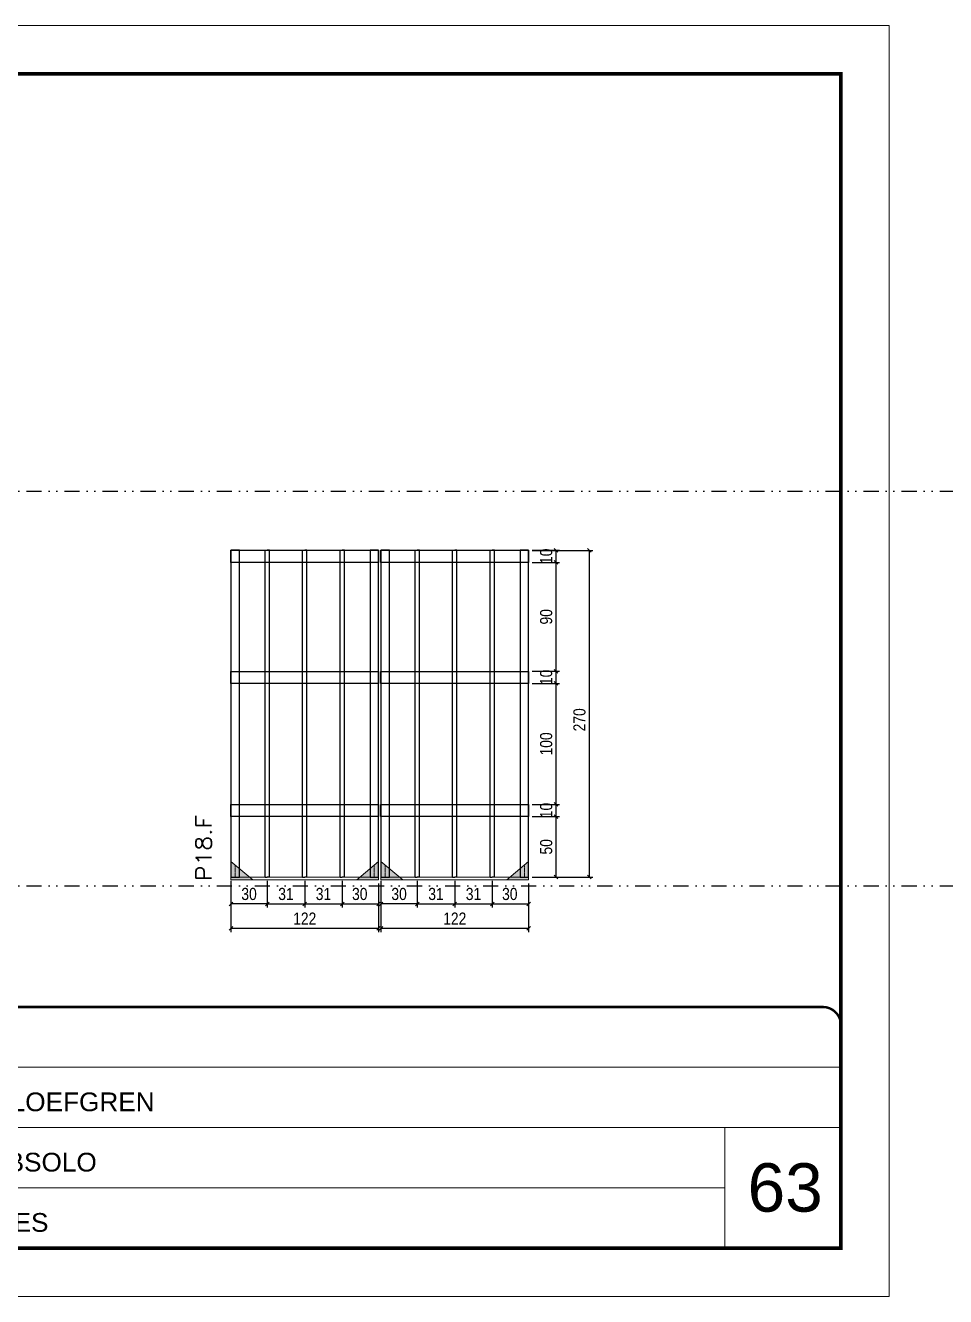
# Model space of a CAD drawing. Header units: millimetres. Extents: x 13777 to 27878, y -21631 to 6985.
# Drawn here: x 18368 to 19128, y -11294 to -10244 of the extents above; entities that cross this region are included whole.
import ezdxf

# ---------------------------------------------------------------- set-up
doc = ezdxf.new("R2010")
doc.units = ezdxf.units.MM
for name, pattern in [('CONTINUO', [0]), ('DASHED', [0.75, 0.5, -0.25]), ('DIVIDE2', [0.625, 0.25, -0.125, 0, -0.125, 0, -0.125]), ('HIDDEN', [0.375, 0.25, -0.125])]:
    doc.linetypes.add(name, pattern=pattern)
for name, color, linetype, lineweight in [('CARIMBO', 255, 'Continuous', 9), ('Folhas', 255, 'Continuous', 9), ('Madeira', 126, 'Continuous', 18), ('Sarr 2.2x7', 40, 'Continuous', 9), ('SARRAFO DE PRESSAO', 251, 'DASHED', 9), ('Texto Seção', 7, 'Continuous', 15)]:
    doc.layers.add(name, color=color, linetype=linetype, lineweight=lineweight)
for name, color, linetype in [('COTA', 241, 'Continuous'), ('Nível', 160, 'Continuous'), ('SARR_2.2x10', 60, 'Continuous'), ('SARR_3.5x7', 81, 'Continuous'), ('SARR_7x7', 40, 'Continuous')]:
    doc.layers.add(name, color=color, linetype=linetype)
doc.styles.add('ARIAL', font='arial.ttf')
doc.styles.add('COTA TECNICA', font='techl___.ttf', dxfattribs={"height": 10})
doc.styles.add('REGUA-120', font='ROMANS.shx', dxfattribs={"height": 15})
doc.styles.add('Tecnologia', font='')
doc.styles.get('Tecnologia').set_extended_font_data('Forgotten Futurist')
doc.dimstyles.new('PAINEL', dxfattribs={"dimtxt": 10, "dimasz": 3, "dimexe": 3, "dimexo": 3, "dimgap": 3, "dimtad": 1, "dimdec": 1, "dimzin": 12, "dimdsep": 46, "dimtxsty": 'COTA TECNICA', "dimblk1": 'OBLIQUE', "dimblk2": 'OBLIQUE', "dimsah": 1, "dimcen": 0.9, "dimclrd": 4, "dimclre": 4, "dimclrt": 240, "dimadec": 1, "dimazin": 3, "dimtfac": 1, "dimtdec": 1, "dimtmove": 0, "dimatfit": 3, "dimfxl": 1, "dimtolj": 1, "dimtzin": 12, "dimarcsym": 0})

# ---------------------------------------------------------------- blocks, each defined once
blk = doc.blocks.new('9999999999')
at = {"color": 30, "linetype": 'CONTINUO'}
for p, q in [((98564.6, 34230.2), (98564.6, 34429.4)), ((98564.6, 34379.6), (99584, 34379.6)), ((98564.6, 34329.8), (99488, 34329.8)), ((99584, 34329.8), (99488, 34329.8)), ((99488, 34329.8), (99488, 34230.2)), ((98564.6, 34280), (99488, 34280))]:
    blk.add_line(p, q, dxfattribs=at)
at = {"color": 30, "linetype": 'CONTINUO', "const_width": 2}
blk.add_lwpolyline([(99584, 34230.2), (99584, 34414.4, 0.414214), (99569, 34429.4), (98229, 34429.4, 0.414214), (98214, 34414.4), (98214, 34245.2, 0.414214), (98229, 34230.2), (99584, 34230.2)], format="xyb", dxfattribs=at)
at = {"layer": 'Folhas'}
blk.add_lwpolyline([(98139, 34190.2), (99624, 34190.2), (99624, 35240.2), (98139, 35240.2)], close=True, dxfattribs=at)
at = {"layer": 'Folhas', "color": 30, "const_width": 3}
blk.add_lwpolyline([(98214, 34230.2), (99584, 34230.2), (99584, 35200.2), (98214, 35200.2)], close=True, dxfattribs=at)
at = {"color": 7, "linetype": 'Continuous', "ltscale": 5, "style": 'ARIAL'}
for s, height, p in [('SKR', 15.48, (98837.7, 34393.1)), ('LEAF LOEFGREN', 15.483, (98837.7, 34343.3)), ('4° SUBSOLO', 15.48, (98837.7, 34293.5)), ('NOVA SISTEMAS CONSTRUTIVOS', 11.059, (98263.2, 34267.2)), ('PILARES', 15.48, (98837.7, 34243.7))]:
    blk.add_text(s, height=height, dxfattribs=at).set_placement(p)
at = {"layer": 'Folhas', "color": 7, "style": 'Tecnologia', "width": 1.5}
for s, p in [('CLIENTE:', (98573.7, 34397.2)), ('OBRA:', (98573.7, 34347.3)), ('PAVIMENTO:', (98573.7, 34297.5)), ('PROJETO:', (98573.7, 34247.7))]:
    blk.add_text(s, height=14, dxfattribs=at).set_placement(p)
blk = doc.blocks.new('_Oblique')
at = {"color": 0, "linetype": 'ByBlock', "lineweight": -2}
blk.add_line((-0.5, -0.5), (0.5, 0.5), dxfattribs=at)
blk = doc.blocks.new('*D2812')
at = {"layer": 'COTA', "color": 4, "lineweight": -2, "transparency": 16777216}
for p, q in [((18661.8, -10965.6), (18661.8, -10992.8)), ((18783.8, -10965.6), (18783.8, -10992.8)), ((18783.8, -10989.8), (18661.8, -10989.8))]:
    blk.add_line(p, q, dxfattribs=at)
at = {"layer": 'Defpoints', "color": 0, "transparency": 16777216}
for p in [(18661.8, -10962.6), (18783.8, -10962.6), (18661.8, -10989.8)]:
    blk.add_point(p, dxfattribs=at)
at = {"layer": 'COTA', "color": 4, "lineweight": -2, "transparency": 16777216, "xscale": 3, "yscale": 3, "zscale": 3, "rotation": 180}
blk.add_blockref('_Oblique', (18661.8, -10989.8), dxfattribs=at)
at = {"layer": 'COTA', "color": 4, "lineweight": -2, "transparency": 16777216, "xscale": 3, "yscale": 3, "zscale": 3}
blk.add_blockref('_Oblique', (18783.8, -10989.8), dxfattribs=at)
at = {"layer": 'COTA', "color": 240, "transparency": 16777216, "insert": (18722.8, -10981.7), "char_height": 10, "attachment_point": 5, "style": 'COTA TECNICA'}
blk.add_mtext('\\A1;122', dxfattribs=at)
blk = doc.blocks.new('*D2813')
at = {"layer": 'COTA', "color": 4, "lineweight": -2, "transparency": 16777216}
for p, q in [((18661.8, -10950.4), (18661.8, -10972.6)), ((18691.8, -10950.4), (18691.8, -10972.6)), ((18691.8, -10969.6), (18661.8, -10969.6))]:
    blk.add_line(p, q, dxfattribs=at)
at = {"layer": 'Defpoints', "color": 0, "transparency": 16777216}
for p in [(18661.8, -10947.4), (18691.8, -10947.4), (18661.8, -10969.6)]:
    blk.add_point(p, dxfattribs=at)
at = {"layer": 'COTA', "color": 4, "lineweight": -2, "transparency": 16777216, "xscale": 3, "yscale": 3, "zscale": 3, "rotation": 180}
blk.add_blockref('_Oblique', (18661.8, -10969.6), dxfattribs=at)
at = {"layer": 'COTA', "color": 4, "lineweight": -2, "transparency": 16777216, "xscale": 3, "yscale": 3, "zscale": 3}
blk.add_blockref('_Oblique', (18691.8, -10969.6), dxfattribs=at)
at = {"layer": 'COTA', "color": 240, "transparency": 16777216, "insert": (18676.8, -10961.4), "char_height": 10, "attachment_point": 5, "style": 'COTA TECNICA'}
blk.add_mtext('\\A1;30', dxfattribs=at)
blk = doc.blocks.new('*D2814')
at = {"layer": 'COTA', "color": 4, "lineweight": -2, "transparency": 16777216}
for p, q in [((18753.8, -10950.4), (18753.8, -10972.6)), ((18783.8, -10952.6), (18783.8, -10972.6)), ((18753.8, -10969.6), (18783.8, -10969.6))]:
    blk.add_line(p, q, dxfattribs=at)
at = {"layer": 'Defpoints', "color": 0, "transparency": 16777216}
for p in [(18753.8, -10947.4), (18783.8, -10949.6), (18783.8, -10969.6)]:
    blk.add_point(p, dxfattribs=at)
at = {"layer": 'COTA', "color": 4, "lineweight": -2, "transparency": 16777216, "xscale": 3, "yscale": 3, "zscale": 3, "rotation": 180}
blk.add_blockref('_Oblique', (18753.8, -10969.6), dxfattribs=at)
at = {"layer": 'COTA', "color": 4, "lineweight": -2, "transparency": 16777216, "xscale": 3, "yscale": 3, "zscale": 3}
blk.add_blockref('_Oblique', (18783.8, -10969.6), dxfattribs=at)
at = {"layer": 'COTA', "color": 240, "transparency": 16777216, "insert": (18768.3, -10961.4), "char_height": 10, "attachment_point": 5, "style": 'COTA TECNICA'}
blk.add_mtext('\\A1;30', dxfattribs=at)
blk = doc.blocks.new('*D2815')
at = {"layer": 'COTA', "color": 4, "lineweight": -2, "transparency": 16777216}
for p, q in [((18691.8, -10950.4), (18691.8, -10972.6)), ((18722.8, -10950.4), (18722.8, -10972.6)), ((18691.8, -10969.6), (18722.8, -10969.6))]:
    blk.add_line(p, q, dxfattribs=at)
at = {"layer": 'Defpoints', "color": 0, "transparency": 16777216}
for p in [(18691.8, -10947.4), (18722.8, -10947.4), (18722.8, -10969.6)]:
    blk.add_point(p, dxfattribs=at)
at = {"layer": 'COTA', "color": 4, "lineweight": -2, "transparency": 16777216, "xscale": 3, "yscale": 3, "zscale": 3, "rotation": 180}
blk.add_blockref('_Oblique', (18691.8, -10969.6), dxfattribs=at)
at = {"layer": 'COTA', "color": 4, "lineweight": -2, "transparency": 16777216, "xscale": 3, "yscale": 3, "zscale": 3}
blk.add_blockref('_Oblique', (18722.8, -10969.6), dxfattribs=at)
at = {"layer": 'COTA', "color": 240, "transparency": 16777216, "insert": (18707.3, -10961.4), "char_height": 10, "attachment_point": 5, "style": 'COTA TECNICA'}
blk.add_mtext('\\A1;31', dxfattribs=at)
blk = doc.blocks.new('*D2816')
at = {"layer": 'COTA', "color": 4, "lineweight": -2, "transparency": 16777216}
for p, q in [((18786.8, -10897.4), (18809.5, -10897.4)), ((18806.5, -10947.4), (18806.5, -10897.4)), ((18786.8, -10947.4), (18809.5, -10947.4))]:
    blk.add_line(p, q, dxfattribs=at)
at = {"layer": 'Defpoints', "color": 0, "transparency": 16777216}
for p in [(18783.8, -10897.4), (18806.5, -10897.4), (18783.8, -10947.4)]:
    blk.add_point(p, dxfattribs=at)
at = {"layer": 'COTA', "color": 4, "lineweight": -2, "transparency": 16777216, "xscale": 3, "yscale": 3, "zscale": 3}
for p, rotation in [((18806.5, -10897.4), 90), ((18806.5, -10947.4), 270)]:
    blk.add_blockref('_Oblique', p, dxfattribs=dict(at, rotation=rotation))
at = {"layer": 'COTA', "color": 240, "transparency": 16777216, "insert": (18798.4, -10922.4), "char_height": 10, "attachment_point": 5, "rotation": 90, "style": 'COTA TECNICA'}
blk.add_mtext('\\A1;50', dxfattribs=at)
blk = doc.blocks.new('*D2817')
at = {"layer": 'COTA', "color": 4, "lineweight": -2, "transparency": 16777216}
for p, q in [((18722.8, -10950.4), (18722.8, -10972.6)), ((18753.8, -10950.4), (18753.8, -10972.6)), ((18722.8, -10969.6), (18753.8, -10969.6))]:
    blk.add_line(p, q, dxfattribs=at)
at = {"layer": 'Defpoints', "color": 0, "transparency": 16777216}
for p in [(18722.8, -10947.4), (18753.8, -10947.4), (18753.8, -10969.6)]:
    blk.add_point(p, dxfattribs=at)
at = {"layer": 'COTA', "color": 4, "lineweight": -2, "transparency": 16777216, "xscale": 3, "yscale": 3, "zscale": 3, "rotation": 180}
blk.add_blockref('_Oblique', (18722.8, -10969.6), dxfattribs=at)
at = {"layer": 'COTA', "color": 4, "lineweight": -2, "transparency": 16777216, "xscale": 3, "yscale": 3, "zscale": 3}
blk.add_blockref('_Oblique', (18753.8, -10969.6), dxfattribs=at)
at = {"layer": 'COTA', "color": 240, "transparency": 16777216, "insert": (18738.3, -10961.4), "char_height": 10, "attachment_point": 5, "style": 'COTA TECNICA'}
blk.add_mtext('\\A1;31', dxfattribs=at)
blk = doc.blocks.new('*D2818')
at = {"layer": 'COTA', "color": 4, "lineweight": -2, "transparency": 16777216}
for p, q in [((18786.8, -10887.4), (18809.5, -10887.4)), ((18806.5, -10897.4), (18806.5, -10887.4)), ((18786.8, -10897.4), (18809.5, -10897.4))]:
    blk.add_line(p, q, dxfattribs=at)
at = {"layer": 'Defpoints', "color": 0, "transparency": 16777216}
for p in [(18783.8, -10887.4), (18806.5, -10887.4), (18783.8, -10897.4)]:
    blk.add_point(p, dxfattribs=at)
at = {"layer": 'COTA', "color": 4, "lineweight": -2, "transparency": 16777216, "xscale": 3, "yscale": 3, "zscale": 3}
for p, rotation in [((18806.5, -10887.4), 90), ((18806.5, -10897.4), 270)]:
    blk.add_blockref('_Oblique', p, dxfattribs=dict(at, rotation=rotation))
at = {"layer": 'COTA', "color": 240, "transparency": 16777216, "insert": (18798.4, -10892.4), "char_height": 10, "attachment_point": 5, "rotation": 90, "style": 'COTA TECNICA'}
blk.add_mtext('\\A1;10', dxfattribs=at)
blk = doc.blocks.new('*D2819')
at = {"layer": 'COTA', "color": 4, "lineweight": -2, "transparency": 16777216}
for p, q in [((18786.8, -10787.4), (18809.5, -10787.4)), ((18806.5, -10887.4), (18806.5, -10787.4)), ((18786.8, -10887.4), (18809.5, -10887.4))]:
    blk.add_line(p, q, dxfattribs=at)
at = {"layer": 'Defpoints', "color": 0, "transparency": 16777216}
for p in [(18783.8, -10787.4), (18806.5, -10787.4), (18783.8, -10887.4)]:
    blk.add_point(p, dxfattribs=at)
at = {"layer": 'COTA', "color": 4, "lineweight": -2, "transparency": 16777216, "xscale": 3, "yscale": 3, "zscale": 3}
for p, rotation in [((18806.5, -10787.4), 90), ((18806.5, -10887.4), 270)]:
    blk.add_blockref('_Oblique', p, dxfattribs=dict(at, rotation=rotation))
at = {"layer": 'COTA', "color": 240, "transparency": 16777216, "insert": (18798.4, -10837.4), "char_height": 10, "attachment_point": 5, "rotation": 90, "style": 'COTA TECNICA'}
blk.add_mtext('\\A1;100', dxfattribs=at)
blk = doc.blocks.new('*D2820')
at = {"layer": 'COTA', "color": 4, "lineweight": -2, "transparency": 16777216}
for p, q in [((18786.8, -10777.4), (18809.5, -10777.4)), ((18806.5, -10787.4), (18806.5, -10777.4)), ((18786.8, -10787.4), (18809.5, -10787.4))]:
    blk.add_line(p, q, dxfattribs=at)
at = {"layer": 'Defpoints', "color": 0, "transparency": 16777216}
for p in [(18783.8, -10777.4), (18806.5, -10777.4), (18783.8, -10787.4)]:
    blk.add_point(p, dxfattribs=at)
at = {"layer": 'COTA', "color": 4, "lineweight": -2, "transparency": 16777216, "xscale": 3, "yscale": 3, "zscale": 3}
for p, rotation in [((18806.5, -10777.4), 90), ((18806.5, -10787.4), 270)]:
    blk.add_blockref('_Oblique', p, dxfattribs=dict(at, rotation=rotation))
at = {"layer": 'COTA', "color": 240, "transparency": 16777216, "insert": (18798.4, -10782.4), "char_height": 10, "attachment_point": 5, "rotation": 90, "style": 'COTA TECNICA'}
blk.add_mtext('\\A1;10', dxfattribs=at)
blk = doc.blocks.new('*D2821')
at = {"layer": 'COTA', "color": 4, "lineweight": -2, "transparency": 16777216}
for p, q in [((18786.8, -10687.4), (18809.5, -10687.4)), ((18806.5, -10777.4), (18806.5, -10687.4)), ((18786.8, -10777.4), (18809.5, -10777.4))]:
    blk.add_line(p, q, dxfattribs=at)
at = {"layer": 'Defpoints', "color": 0, "transparency": 16777216}
for p in [(18783.8, -10687.4), (18806.5, -10687.4), (18783.8, -10777.4)]:
    blk.add_point(p, dxfattribs=at)
at = {"layer": 'COTA', "color": 4, "lineweight": -2, "transparency": 16777216, "xscale": 3, "yscale": 3, "zscale": 3}
for p, rotation in [((18806.5, -10687.4), 90), ((18806.5, -10777.4), 270)]:
    blk.add_blockref('_Oblique', p, dxfattribs=dict(at, rotation=rotation))
at = {"layer": 'COTA', "color": 240, "transparency": 16777216, "insert": (18798.4, -10732.4), "char_height": 10, "attachment_point": 5, "rotation": 90, "style": 'COTA TECNICA'}
blk.add_mtext('\\A1;90', dxfattribs=at)
blk = doc.blocks.new('*D2822')
at = {"layer": 'COTA', "color": 4, "lineweight": -2, "transparency": 16777216}
for p, q in [((18786.8, -10677.4), (18809.5, -10677.4)), ((18806.5, -10687.4), (18806.5, -10677.4)), ((18786.8, -10687.4), (18809.5, -10687.4))]:
    blk.add_line(p, q, dxfattribs=at)
at = {"layer": 'Defpoints', "color": 0, "transparency": 16777216}
for p in [(18783.8, -10677.4), (18806.5, -10677.4), (18783.8, -10687.4)]:
    blk.add_point(p, dxfattribs=at)
at = {"layer": 'COTA', "color": 4, "lineweight": -2, "transparency": 16777216, "xscale": 3, "yscale": 3, "zscale": 3}
for p, rotation in [((18806.5, -10677.4), 90), ((18806.5, -10687.4), 270)]:
    blk.add_blockref('_Oblique', p, dxfattribs=dict(at, rotation=rotation))
at = {"layer": 'COTA', "color": 240, "transparency": 16777216, "insert": (18798.4, -10682.4), "char_height": 10, "attachment_point": 5, "rotation": 90, "style": 'COTA TECNICA'}
blk.add_mtext('\\A1;10', dxfattribs=at)
blk = doc.blocks.new('*D2828')
at = {"layer": 'COTA', "color": 4, "lineweight": -2, "transparency": 16777216}
for p, q in [((18786.8, -10677.5), (18837, -10677.5)), ((18834, -10677.5), (18834, -10947.4)), ((18786.8, -10947.4), (18837, -10947.4))]:
    blk.add_line(p, q, dxfattribs=at)
at = {"layer": 'Defpoints', "color": 0, "transparency": 16777216}
for p in [(18783.8, -10677.5), (18783.8, -10947.4), (18834, -10947.4)]:
    blk.add_point(p, dxfattribs=at)
at = {"layer": 'COTA', "color": 4, "lineweight": -2, "transparency": 16777216, "xscale": 3, "yscale": 3, "zscale": 3}
for p, rotation in [((18834, -10677.5), 90), ((18834, -10947.4), 270)]:
    blk.add_blockref('_Oblique', p, dxfattribs=dict(at, rotation=rotation))
at = {"layer": 'COTA', "color": 240, "transparency": 16777216, "insert": (18825.9, -10817.5), "char_height": 10, "attachment_point": 5, "rotation": 90, "style": 'COTA TECNICA'}
blk.add_mtext('\\A1;270', dxfattribs=at)
blk = doc.blocks.new('*D2823')
at = {"layer": 'COTA', "color": 4, "lineweight": -2, "transparency": 16777216}
for p, q in [((18537.8, -10965.6), (18537.8, -10992.8)), ((18659.8, -10965.6), (18659.8, -10992.8)), ((18659.8, -10989.8), (18537.8, -10989.8))]:
    blk.add_line(p, q, dxfattribs=at)
at = {"layer": 'Defpoints', "color": 0, "transparency": 16777216}
for p in [(18537.8, -10962.6), (18659.8, -10962.6), (18537.8, -10989.8)]:
    blk.add_point(p, dxfattribs=at)
at = {"layer": 'COTA', "color": 4, "lineweight": -2, "transparency": 16777216, "xscale": 3, "yscale": 3, "zscale": 3, "rotation": 180}
blk.add_blockref('_Oblique', (18537.8, -10989.8), dxfattribs=at)
at = {"layer": 'COTA', "color": 4, "lineweight": -2, "transparency": 16777216, "xscale": 3, "yscale": 3, "zscale": 3}
blk.add_blockref('_Oblique', (18659.8, -10989.8), dxfattribs=at)
at = {"layer": 'COTA', "color": 240, "transparency": 16777216, "insert": (18598.8, -10981.7), "char_height": 10, "attachment_point": 5, "style": 'COTA TECNICA'}
blk.add_mtext('\\A1;122', dxfattribs=at)
blk = doc.blocks.new('*D2824')
at = {"layer": 'COTA', "color": 4, "lineweight": -2, "transparency": 16777216}
for p, q in [((18537.8, -10950.4), (18537.8, -10972.6)), ((18567.8, -10950.4), (18567.8, -10972.6)), ((18567.8, -10969.6), (18537.8, -10969.6))]:
    blk.add_line(p, q, dxfattribs=at)
at = {"layer": 'Defpoints', "color": 0, "transparency": 16777216}
for p in [(18537.8, -10947.4), (18567.8, -10947.4), (18537.8, -10969.6)]:
    blk.add_point(p, dxfattribs=at)
at = {"layer": 'COTA', "color": 4, "lineweight": -2, "transparency": 16777216, "xscale": 3, "yscale": 3, "zscale": 3, "rotation": 180}
blk.add_blockref('_Oblique', (18537.8, -10969.6), dxfattribs=at)
at = {"layer": 'COTA', "color": 4, "lineweight": -2, "transparency": 16777216, "xscale": 3, "yscale": 3, "zscale": 3}
blk.add_blockref('_Oblique', (18567.8, -10969.6), dxfattribs=at)
at = {"layer": 'COTA', "color": 240, "transparency": 16777216, "insert": (18552.8, -10961.4), "char_height": 10, "attachment_point": 5, "style": 'COTA TECNICA'}
blk.add_mtext('\\A1;30', dxfattribs=at)
blk = doc.blocks.new('*D2825')
at = {"layer": 'COTA', "color": 4, "lineweight": -2, "transparency": 16777216}
for p, q in [((18629.8, -10950.4), (18629.8, -10972.6)), ((18659.8, -10952.6), (18659.8, -10972.6)), ((18629.8, -10969.6), (18659.8, -10969.6))]:
    blk.add_line(p, q, dxfattribs=at)
at = {"layer": 'Defpoints', "color": 0, "transparency": 16777216}
for p in [(18629.8, -10947.4), (18659.8, -10949.6), (18659.8, -10969.6)]:
    blk.add_point(p, dxfattribs=at)
at = {"layer": 'COTA', "color": 4, "lineweight": -2, "transparency": 16777216, "xscale": 3, "yscale": 3, "zscale": 3, "rotation": 180}
blk.add_blockref('_Oblique', (18629.8, -10969.6), dxfattribs=at)
at = {"layer": 'COTA', "color": 4, "lineweight": -2, "transparency": 16777216, "xscale": 3, "yscale": 3, "zscale": 3}
blk.add_blockref('_Oblique', (18659.8, -10969.6), dxfattribs=at)
at = {"layer": 'COTA', "color": 240, "transparency": 16777216, "insert": (18644.3, -10961.4), "char_height": 10, "attachment_point": 5, "style": 'COTA TECNICA'}
blk.add_mtext('\\A1;30', dxfattribs=at)
blk = doc.blocks.new('*D2826')
at = {"layer": 'COTA', "color": 4, "lineweight": -2, "transparency": 16777216}
for p, q in [((18567.8, -10950.4), (18567.8, -10972.6)), ((18598.8, -10950.4), (18598.8, -10972.6)), ((18567.8, -10969.6), (18598.8, -10969.6))]:
    blk.add_line(p, q, dxfattribs=at)
at = {"layer": 'Defpoints', "color": 0, "transparency": 16777216}
for p in [(18567.8, -10947.4), (18598.8, -10947.4), (18598.8, -10969.6)]:
    blk.add_point(p, dxfattribs=at)
at = {"layer": 'COTA', "color": 4, "lineweight": -2, "transparency": 16777216, "xscale": 3, "yscale": 3, "zscale": 3, "rotation": 180}
blk.add_blockref('_Oblique', (18567.8, -10969.6), dxfattribs=at)
at = {"layer": 'COTA', "color": 4, "lineweight": -2, "transparency": 16777216, "xscale": 3, "yscale": 3, "zscale": 3}
blk.add_blockref('_Oblique', (18598.8, -10969.6), dxfattribs=at)
at = {"layer": 'COTA', "color": 240, "transparency": 16777216, "insert": (18583.3, -10961.4), "char_height": 10, "attachment_point": 5, "style": 'COTA TECNICA'}
blk.add_mtext('\\A1;31', dxfattribs=at)
blk = doc.blocks.new('*D2827')
at = {"layer": 'COTA', "color": 4, "lineweight": -2, "transparency": 16777216}
for p, q in [((18598.8, -10950.4), (18598.8, -10972.6)), ((18629.8, -10950.4), (18629.8, -10972.6)), ((18598.8, -10969.6), (18629.8, -10969.6))]:
    blk.add_line(p, q, dxfattribs=at)
at = {"layer": 'Defpoints', "color": 0, "transparency": 16777216}
for p in [(18598.8, -10947.4), (18629.8, -10947.4), (18629.8, -10969.6)]:
    blk.add_point(p, dxfattribs=at)
at = {"layer": 'COTA', "color": 4, "lineweight": -2, "transparency": 16777216, "xscale": 3, "yscale": 3, "zscale": 3, "rotation": 180}
blk.add_blockref('_Oblique', (18598.8, -10969.6), dxfattribs=at)
at = {"layer": 'COTA', "color": 4, "lineweight": -2, "transparency": 16777216, "xscale": 3, "yscale": 3, "zscale": 3}
blk.add_blockref('_Oblique', (18629.8, -10969.6), dxfattribs=at)
at = {"layer": 'COTA', "color": 240, "transparency": 16777216, "insert": (18614.3, -10961.4), "char_height": 10, "attachment_point": 5, "style": 'COTA TECNICA'}
blk.add_mtext('\\A1;31', dxfattribs=at)

msp = doc.modelspace()

# ---------------------------------------------------------------- hatches: boundary and pattern name
at = {"layer": 'Madeira'}
h = msp.add_hatch(color=252, dxfattribs=at)
h.dxf.hatch_style = 2
h.paths.add_polyline_path([(18537.83, -10934.62), (18537.83, -10949.62), (18555.83, -10949.62)])
h = msp.add_hatch(color=252, dxfattribs=at)
h.dxf.hatch_style = 2
h.paths.add_polyline_path([(18659.83, -10934.62), (18659.83, -10949.62), (18641.83, -10949.62)])
h = msp.add_hatch(color=252, dxfattribs=at)
h.dxf.hatch_style = 2
h.paths.add_polyline_path([(18661.83, -10934.62), (18661.83, -10949.62), (18679.83, -10949.62)])
h = msp.add_hatch(color=252, dxfattribs=at)
h.dxf.hatch_style = 2
h.paths.add_polyline_path([(18783.83, -10934.62), (18783.83, -10949.62), (18765.83, -10949.62)])

# ---------------------------------------------------------------- linework, layer by layer
at = {"layer": 'Madeira', "color": 1, "linetype": 'HIDDEN'}
for p, q in [((18541.33, -10938.12), (18541.33, -10947.42)), ((18541.33, -10938.12), (18541.33, -10947.42)), ((18656.33, -10938.12), (18656.33, -10947.42)), ((18656.33, -10938.12), (18656.33, -10947.42)), ((18665.33, -10938.12), (18665.33, -10947.42)), ((18665.33, -10938.12), (18665.33, -10947.42)), ((18780.33, -10938.12), (18780.33, -10947.42)), ((18780.33, -10938.12), (18780.33, -10947.42)), ((18547.67, -10947.42), (18537.83, -10947.42)), ((18547.67, -10947.42), (18537.83, -10947.42)), ((18553.63, -10947.42), (18537.83, -10947.42)), ((18544.83, -10941.62), (18544.83, -10947.42)), ((18644.03, -10947.42), (18659.83, -10947.42)), ((18650, -10947.42), (18659.83, -10947.42)), ((18650, -10947.42), (18659.83, -10947.42)), ((18671.67, -10947.42), (18661.83, -10947.42)), ((18671.67, -10947.42), (18661.83, -10947.42)), ((18677.63, -10947.42), (18661.83, -10947.42)), ((18668.83, -10941.62), (18668.83, -10947.42)), ((18768.03, -10947.42), (18783.83, -10947.42)), ((18774, -10947.42), (18783.83, -10947.42)), ((18774, -10947.42), (18783.83, -10947.42))]:
    msp.add_line(p, q, dxfattribs=at)
at = {"layer": 'Madeira'}
for p, q in [((18537.83, -10947.42), (18537.83, -10949.62)), ((18537.83, -10947.42), (18537.83, -10949.62)), ((18537.83, -10947.42), (18537.83, -10949.62)), ((18661.83, -10947.42), (18661.83, -10949.62)), ((18661.83, -10947.42), (18661.83, -10949.62)), ((18661.83, -10947.42), (18661.83, -10949.62))]:
    msp.add_line(p, q, dxfattribs=at)
at = {"layer": 'Madeira', "color": 0}
for points in [[(18537.83, -10934.62), (18537.83, -10949.62), (18555.83, -10949.62), (18537.83, -10934.62)], [(18659.83, -10934.62), (18659.83, -10949.62), (18641.83, -10949.62), (18659.83, -10934.62)], [(18661.83, -10934.62), (18661.83, -10949.62), (18679.83, -10949.62), (18661.83, -10934.62)], [(18783.83, -10934.62), (18783.83, -10949.62), (18765.83, -10949.62), (18783.83, -10934.62)]]:
    msp.add_lwpolyline(points, dxfattribs=at)
at = {"layer": 'Nível', "color": 4, "linetype": 'DIVIDE2', "ltscale": 50}
for p, q in [((13777.11, -10628.62), (21531.15, -10628.62)), ((13777.11, -10954.62), (21531.15, -10954.62))]:
    msp.add_line(p, q, dxfattribs=at)
at = {"layer": 'Sarr 2.2x7'}
for points in [[(18659.83, -10947.42), (18537.83, -10947.42), (18537.83, -10949.62), (18659.83, -10949.62)], [(18783.83, -10947.42), (18661.83, -10947.42), (18661.83, -10949.62), (18783.83, -10949.62)]]:
    msp.add_lwpolyline(points, close=True, dxfattribs=at)
at = {"layer": 'SARR_2.2x10'}
for points in [[(18537.83, -10677.45), (18659.83, -10677.45), (18659.83, -10687.45), (18537.83, -10687.45)], [(18661.83, -10677.45), (18783.83, -10677.45), (18783.83, -10687.45), (18661.83, -10687.45)], [(18537.83, -10777.45), (18659.83, -10777.45), (18659.83, -10787.45), (18537.83, -10787.45)], [(18661.83, -10777.45), (18783.83, -10777.45), (18783.83, -10787.45), (18661.83, -10787.45)], [(18537.83, -10887.45), (18659.83, -10887.45), (18659.83, -10897.45), (18537.83, -10897.45)], [(18661.83, -10887.45), (18783.83, -10887.45), (18783.83, -10897.45), (18661.83, -10897.45)]]:
    msp.add_lwpolyline(points, close=True, dxfattribs=at)
at = {"layer": 'SARR_3.5x7'}
for p, q in [((18566.08, -10947.42), (18566.08, -10677.45)), ((18566.08, -10677.45), (18567.83, -10677.45)), ((18569.58, -10677.45), (18567.83, -10677.45)), ((18569.58, -10947.42), (18569.58, -10677.45)), ((18597.08, -10947.42), (18597.08, -10677.45)), ((18597.08, -10677.45), (18598.83, -10677.45)), ((18600.58, -10677.45), (18598.83, -10677.45)), ((18600.58, -10947.42), (18600.58, -10677.45)), ((18628.08, -10947.42), (18628.08, -10677.45)), ((18628.08, -10677.45), (18629.83, -10677.45)), ((18631.58, -10677.45), (18629.83, -10677.45)), ((18631.58, -10947.42), (18631.58, -10677.45)), ((18690.08, -10947.42), (18690.08, -10677.45)), ((18690.08, -10677.45), (18691.83, -10677.45)), ((18693.58, -10677.45), (18691.83, -10677.45)), ((18693.58, -10947.42), (18693.58, -10677.45)), ((18721.08, -10947.42), (18721.08, -10677.45)), ((18721.08, -10677.45), (18722.83, -10677.45)), ((18724.58, -10677.45), (18722.83, -10677.45)), ((18724.58, -10947.42), (18724.58, -10677.45)), ((18752.08, -10947.42), (18752.08, -10677.45)), ((18752.08, -10677.45), (18753.83, -10677.45)), ((18755.58, -10677.45), (18753.83, -10677.45)), ((18755.58, -10947.42), (18755.58, -10677.45)), ((18566.08, -10947.42), (18567.83, -10947.42)), ((18569.58, -10947.42), (18567.83, -10947.42)), ((18597.08, -10947.42), (18598.83, -10947.42)), ((18600.58, -10947.42), (18598.83, -10947.42)), ((18628.08, -10947.42), (18629.83, -10947.42)), ((18631.58, -10947.42), (18629.83, -10947.42)), ((18690.08, -10947.42), (18691.83, -10947.42)), ((18693.58, -10947.42), (18691.83, -10947.42)), ((18721.08, -10947.42), (18722.83, -10947.42)), ((18724.58, -10947.42), (18722.83, -10947.42)), ((18752.08, -10947.42), (18753.83, -10947.42)), ((18755.58, -10947.42), (18753.83, -10947.42))]:
    msp.add_line(p, q, dxfattribs=at)
at = {"layer": 'SARR_7x7'}
for points in [[(18537.83, -10947.42), (18544.83, -10947.42), (18544.83, -10677.45), (18537.83, -10677.45)], [(18652.83, -10947.42), (18659.83, -10947.42), (18659.83, -10677.45), (18652.83, -10677.45)], [(18661.83, -10947.42), (18668.83, -10947.42), (18668.83, -10677.45), (18661.83, -10677.45)], [(18776.83, -10947.42), (18783.83, -10947.42), (18783.83, -10677.45), (18776.83, -10677.45)]]:
    msp.add_lwpolyline(points, close=True, dxfattribs=at)

# ---------------------------------------------------------------- block references
at = {"layer": 'SARRAFO DE PRESSAO', "color": 6, "linetype": 'ByBlock'}
msp.add_blockref('9999999999', (-80542.01, -45484.1), dxfattribs=at)

# ---------------------------------------------------------------- texts
at = {"layer": 'CARIMBO', "style": 'ARIAL'}
msp.add_text('63', height=40, dxfattribs=at).set_placement((18964.83, -11223.76))
at = {"layer": 'Texto Seção', "style": 'REGUA-120', "width": 1.1}
msp.add_text('P18.F', height=13, rotation=90, dxfattribs=at).set_placement((18521.83, -10950.73))

# ---------------------------------------------------------------- dimensions: what is measured, and where the dimension line sits
at = {"layer": 'COTA'}
for base, p1, p2, picture, middle in [((18806.53, -10677.42), (18783.83, -10687.42), (18783.83, -10677.42), '*D2822', (18806.53, -10682.42)), ((18834.03, -10947.42), (18783.83, -10677.45), (18783.83, -10947.42), '*D2828', (18834.03, -10817.45)), ((18806.53, -10777.42), (18783.83, -10787.42), (18783.83, -10777.42), '*D2820', (18806.53, -10782.42)), ((18806.53, -10887.42), (18783.83, -10897.42), (18783.83, -10887.42), '*D2818', (18806.53, -10892.42))]:
    dim = msp.add_linear_dim(base=base, p1=p1, p2=p2, angle=90, dimstyle='PAINEL', override={"dimtmove": 1}, dxfattribs=at)
    dim.commit()
    dim.dimension.update_dxf_attribs({"geometry": picture, "text_midpoint": middle, "dimtype": 160})
for base, p1, p2, angle, picture, middle in [((18806.53, -10687.42), (18783.83, -10777.42), (18783.83, -10687.42), 90, '*D2821', (18798.4, -10732.42)), ((18806.53, -10787.42), (18783.83, -10887.42), (18783.83, -10787.42), 90, '*D2819', (18798.43, -10837.42)), ((18806.53, -10897.42), (18783.83, -10947.42), (18783.83, -10897.42), 90, '*D2816', (18798.42, -10922.42)), ((18537.83, -10969.62), (18567.83, -10947.42), (18537.83, -10947.42), 180, '*D2824', (18552.83, -10961.4)), ((18661.83, -10969.62), (18691.83, -10947.42), (18661.83, -10947.42), 180, '*D2813', (18676.83, -10961.4)), ((18537.83, -10989.79), (18659.83, -10962.62), (18537.83, -10962.62), 180, '*D2823', (18598.83, -10981.74)), ((18661.83, -10989.79), (18783.83, -10962.62), (18661.83, -10962.62), 180, '*D2812', (18722.83, -10981.74))]:
    dim = msp.add_linear_dim(base=base, p1=p1, p2=p2, angle=angle, dimstyle='PAINEL', override={"dimtmove": 1}, dxfattribs=at)
    dim.commit()
    dim.dimension.update_dxf_attribs({"geometry": picture, "text_midpoint": middle})
for base, p1, p2, picture, middle in [((18598.83, -10969.62), (18567.83, -10947.42), (18598.83, -10947.42), '*D2826', (18583.33, -10961.4)), ((18629.83, -10969.62), (18598.83, -10947.42), (18629.83, -10947.42), '*D2827', (18614.33, -10961.4)), ((18722.83, -10969.62), (18691.83, -10947.42), (18722.83, -10947.42), '*D2815', (18707.33, -10961.4)), ((18753.83, -10969.62), (18722.83, -10947.42), (18753.83, -10947.42), '*D2817', (18738.33, -10961.4))]:
    dim = msp.add_linear_dim(base=base, p1=p1, p2=p2, dimstyle='PAINEL', override={"dimtmove": 1}, dxfattribs=at)
    dim.commit()
    dim.dimension.update_dxf_attribs({"geometry": picture, "text_midpoint": middle})
for base, p1, p2, picture, middle in [((18659.83, -10969.62), (18629.83, -10947.42), (18659.83, -10949.62), '*D2825', (18644.33, -10969.62)), ((18783.83, -10969.62), (18753.83, -10947.42), (18783.83, -10949.62), '*D2814', (18768.33, -10969.62))]:
    dim = msp.add_linear_dim(base=base, p1=p1, p2=p2, dimstyle='PAINEL', override={"dimtmove": 1}, dxfattribs=at)
    dim.commit()
    dim.dimension.update_dxf_attribs({"geometry": picture, "text_midpoint": middle, "dimtype": 160})

doc.saveas('drawing.dxf')
